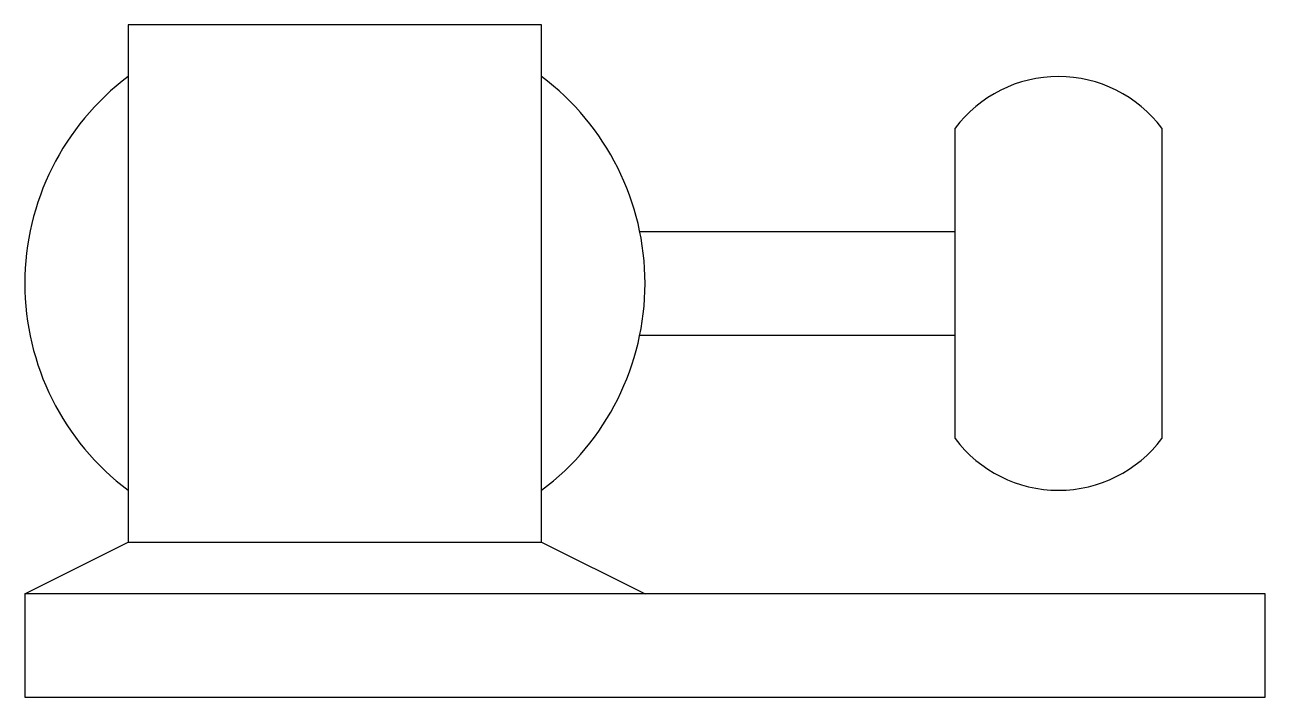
# Model space of a CAD drawing. Header units: millimetres. Extents: x -10092.233 to -10091.483, y 62.191 to 62.597.
import ezdxf

# ---------------------------------------------------------------- set-up
doc = ezdxf.new("R2010")
doc.units = ezdxf.units.MM
doc.header["$LTSCALE"] = 10
doc.layers.add('Tub_equipamentos', color=3, linetype='Continuous')

msp = doc.modelspace()

# ---------------------------------------------------------------- linework, layer by layer
at = {"layer": 'Tub_equipamentos'}
for p, q in [((-10091.92004, 62.59702), (-10092.17004, 62.59702)), ((-10092.17004, 62.59702), (-10092.17004, 62.28452)), ((-10091.92004, 62.28452), (-10091.92004, 62.59702)), ((-10091.67004, 62.34702), (-10091.67004, 62.53452)), ((-10091.54504, 62.53452), (-10091.54504, 62.34702)), ((-10091.67004, 62.47202), (-10091.8607, 62.47202)), ((-10091.8607, 62.40952), (-10091.67004, 62.40952)), ((-10092.23254, 62.25327), (-10092.17004, 62.28452)), ((-10092.17004, 62.28452), (-10091.92004, 62.28452)), ((-10091.92004, 62.28452), (-10091.85754, 62.25327)), ((-10091.48254, 62.25327), (-10092.23254, 62.25327)), ((-10092.23254, 62.25327), (-10092.23254, 62.19077)), ((-10091.48254, 62.19077), (-10091.48254, 62.25327)), ((-10092.23254, 62.19077), (-10091.48254, 62.19077))]:
    msp.add_line(p, q, dxfattribs=at)
for centre, radius, start, end in [((-10092.07629, 62.44077), 0.15625, 126.8699, 233.1301), ((-10092.01379, 62.44077), 0.15625, 306.8699, 53.1301), ((-10091.60754, 62.48765), 0.07812, 36.8699, 143.1301), ((-10091.60754, 62.3939), 0.07812, 216.8699, 323.1301)]:
    msp.add_arc(centre, radius, start, end, dxfattribs=at)

doc.saveas('drawing.dxf')
